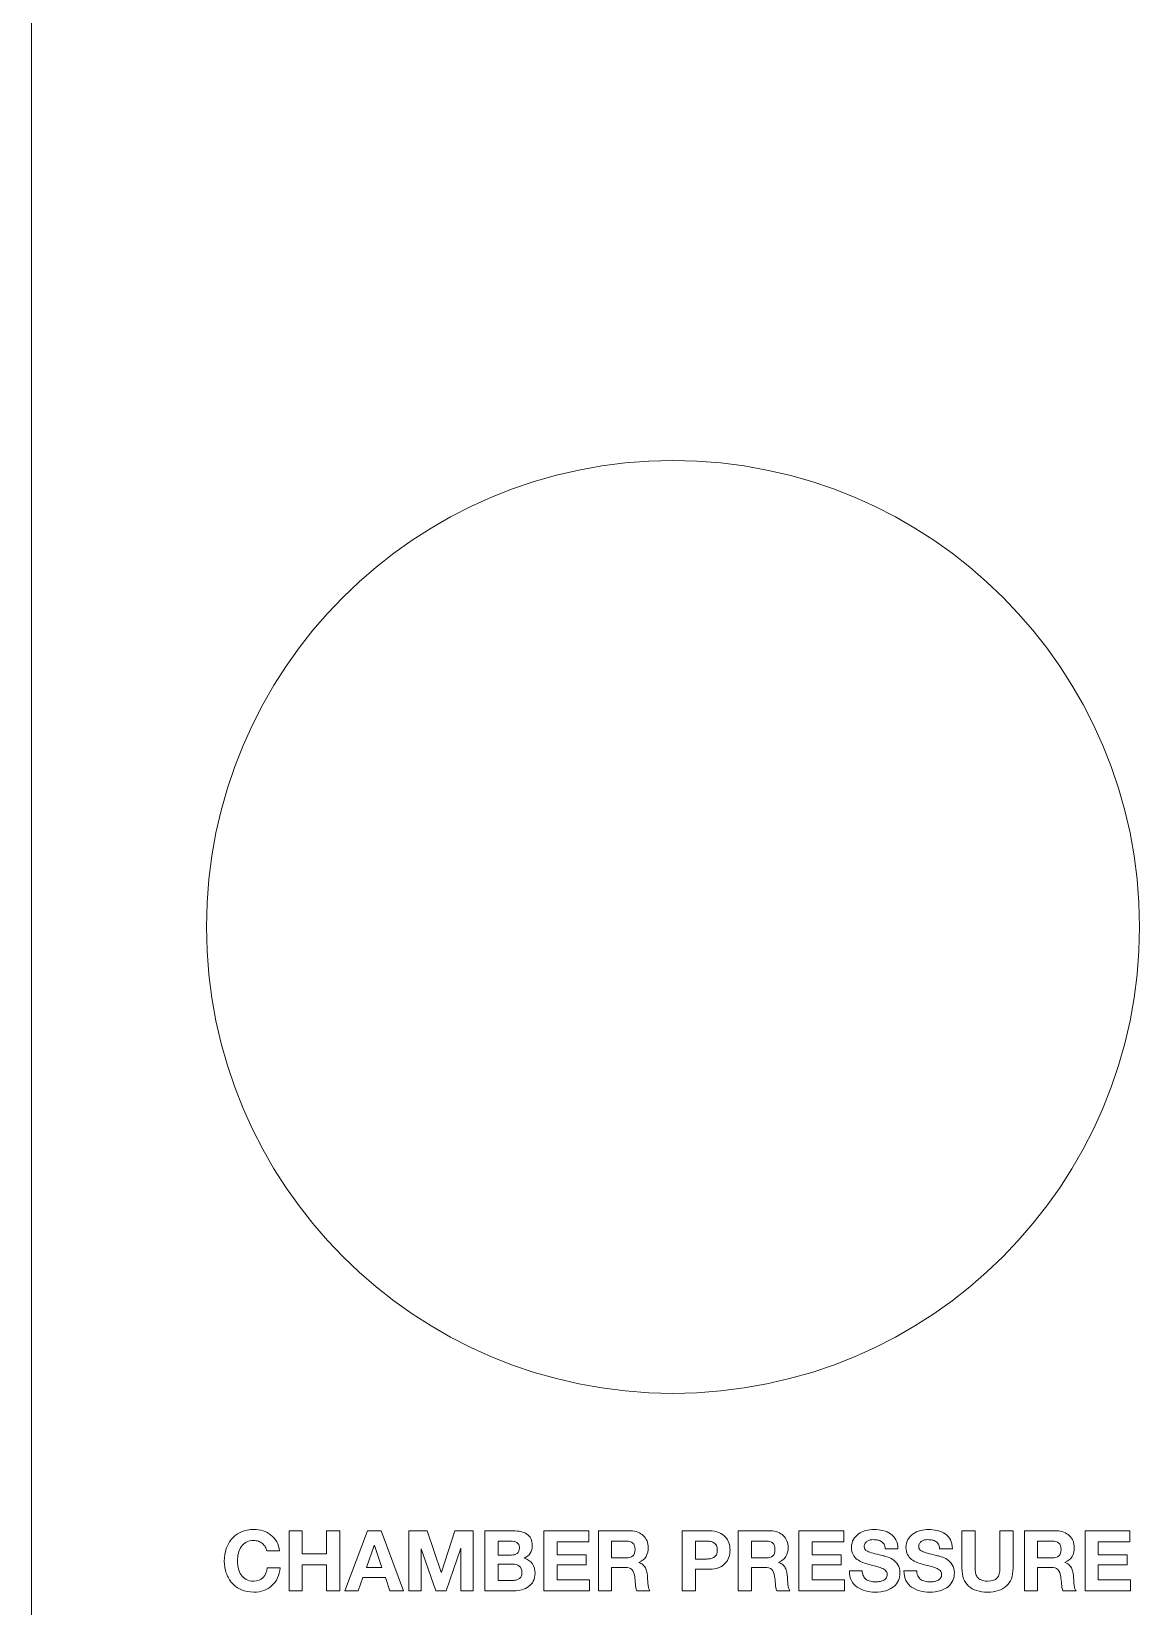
# Model space of a CAD drawing. Header units: millimetres. Extents: x -96603 to 124772, y -7961 to 34801.
# Drawn here: x 7438.4 to 7533.4, y 5052.2 to 5187.2 of the extents above; entities that cross this region are included whole.
import ezdxf

# ---------------------------------------------------------------- set-up
doc = ezdxf.new("R2010")
doc.units = ezdxf.units.MM
doc.layers.get('0').update_dxf_attribs({"lineweight": 15})

msp = doc.modelspace()

# ---------------------------------------------------------------- linework, layer by layer
for p, q in [((7438.421, 4672.447), (7438.421, 5422.447)), ((7460.504, 5053.515), (7460.504, 5058.653)), ((7460.504, 5058.653), (7461.634, 5058.653)), ((7461.634, 5058.653), (7461.634, 5056.682)), ((7463.714, 5056.682), (7463.714, 5058.653)), ((7463.714, 5058.653), (7464.844, 5058.653)), ((7464.844, 5058.653), (7464.844, 5053.515)), ((7465.297, 5053.515), (7467.24, 5058.653)), ((7467.801, 5057.387), (7467.132, 5055.501)), ((7467.24, 5058.653), (7468.399, 5058.653)), ((7467.816, 5057.387), (7467.801, 5057.387)), ((7468.464, 5055.501), (7467.816, 5057.387)), ((7468.399, 5058.653), (7470.32, 5053.515)), ((7470.767, 5053.515), (7470.767, 5058.653)), ((7470.767, 5058.653), (7472.357, 5058.653)), ((7472.357, 5058.653), (7473.559, 5055.12)), ((7473.573, 5055.12), (7474.71, 5058.653)), ((7474.71, 5058.653), (7476.301, 5058.653)), ((7476.301, 5058.653), (7476.301, 5053.515)), ((7482.36, 5058.653), (7486.203, 5058.653)), ((7482.36, 5053.515), (7482.36, 5058.653)), ((7486.203, 5057.703), (7483.49, 5057.703)), ((7483.49, 5057.703), (7483.49, 5056.602)), ((7486.203, 5058.653), (7486.203, 5057.703)), ((7504.216, 5053.515), (7504.216, 5058.653)), ((7504.216, 5058.653), (7508.059, 5058.653)), ((7508.059, 5057.703), (7505.346, 5057.703)), ((7505.346, 5057.703), (7505.346, 5056.602)), ((7508.059, 5058.653), (7508.059, 5057.703)), ((7528.749, 5053.515), (7528.749, 5058.653)), ((7528.749, 5058.653), (7532.592, 5058.653)), ((7532.592, 5057.703), (7529.879, 5057.703)), ((7529.879, 5057.703), (7529.879, 5056.602)), ((7532.592, 5058.653), (7532.592, 5057.703)), ((7461.634, 5056.682), (7463.714, 5056.682)), ((7471.839, 5057.12), (7471.825, 5057.12)), ((7471.825, 5057.12), (7471.825, 5053.515)), ((7473.098, 5053.515), (7471.839, 5057.12)), ((7475.228, 5057.157), (7473.969, 5053.515)), ((7475.243, 5057.157), (7475.228, 5057.157)), ((7475.243, 5053.515), (7475.243, 5057.157)), ((7483.49, 5056.602), (7485.98, 5056.602)), ((7485.98, 5056.602), (7485.98, 5055.725)), ((7505.346, 5056.602), (7507.836, 5056.602)), ((7507.836, 5056.602), (7507.836, 5055.725)), ((7529.879, 5056.602), (7532.369, 5056.602)), ((7532.369, 5056.602), (7532.369, 5055.725)), ((7461.634, 5055.732), (7461.634, 5053.515)), ((7463.714, 5055.732), (7461.634, 5055.732)), ((7463.714, 5053.515), (7463.714, 5055.732)), ((7466.837, 5054.659), (7466.434, 5053.515)), ((7468.759, 5054.659), (7466.837, 5054.659)), ((7467.132, 5055.501), (7468.464, 5055.501)), ((7469.147, 5053.515), (7468.759, 5054.659)), ((7473.559, 5055.12), (7473.573, 5055.12)), ((7485.98, 5055.725), (7483.49, 5055.725)), ((7483.49, 5055.725), (7483.49, 5054.465)), ((7507.836, 5055.725), (7505.346, 5055.725)), ((7505.346, 5055.725), (7505.346, 5054.465)), ((7532.369, 5055.725), (7529.879, 5055.725)), ((7529.879, 5055.725), (7529.879, 5054.465)), ((7461.634, 5053.515), (7460.504, 5053.515)), ((7464.844, 5053.515), (7463.714, 5053.515)), ((7466.434, 5053.515), (7465.297, 5053.515)), ((7470.32, 5053.515), (7469.147, 5053.515)), ((7471.825, 5053.515), (7470.767, 5053.515)), ((7473.969, 5053.515), (7473.098, 5053.515)), ((7476.301, 5053.515), (7475.243, 5053.515)), ((7486.261, 5053.515), (7482.36, 5053.515)), ((7483.49, 5054.465), (7486.261, 5054.465)), ((7486.261, 5054.465), (7486.261, 5053.515)), ((7508.117, 5053.515), (7504.216, 5053.515)), ((7505.346, 5054.465), (7508.117, 5054.465)), ((7508.117, 5054.465), (7508.117, 5053.515)), ((7532.65, 5053.515), (7528.749, 5053.515)), ((7529.879, 5054.465), (7532.65, 5054.465)), ((7532.65, 5054.465), (7532.65, 5053.515))]:
    msp.add_line(p, q)
msp.add_circle((7493.421, 5110.447), 40)
for points, knots in [([(7456.413, 5058.567), (7456.727, 5058.706), (7457.081, 5058.776), (7457.474, 5058.776), (7457.757, 5058.776), (7458.025, 5058.735), (7458.277, 5058.653)], [25, 25, 25, 25, 26, 26, 26, 27, 27, 27, 27]), ([(7509.959, 5058.682), (7510.19, 5058.745), (7510.42, 5058.776), (7510.65, 5058.776), (7510.919, 5058.776), (7511.177, 5058.746), (7511.424, 5058.686)], [18, 18, 18, 18, 19, 19, 19, 20, 20, 20, 20]), ([(7514.63, 5058.682), (7514.86, 5058.745), (7515.09, 5058.776), (7515.321, 5058.776), (7515.589, 5058.776), (7515.847, 5058.746), (7516.094, 5058.686)], [18, 18, 18, 18, 19, 19, 19, 20, 20, 20, 20]), ([(7457.874, 5057.758), (7457.747, 5057.803), (7457.614, 5057.826), (7457.474, 5057.826), (7457.22, 5057.826), (7457.004, 5057.777), (7456.827, 5057.678), (7456.649, 5057.58), (7456.505, 5057.448), (7456.395, 5057.282)], [2, 2, 2, 2, 3, 3, 3, 4, 4, 4, 5, 5, 5, 5]), ([(7458.467, 5057.282), (7458.4, 5057.391), (7458.316, 5057.485), (7458.216, 5057.567), (7458.115, 5057.648), (7458.001, 5057.712), (7457.874, 5057.758)], [0, 0, 0, 0, 1, 1, 1, 2, 2, 2, 2]), ([(7480.021, 5057.66), (7479.949, 5057.703), (7479.867, 5057.733), (7479.773, 5057.75), (7479.68, 5057.767), (7479.582, 5057.776), (7479.482, 5057.776)], [4, 4, 4, 4, 5, 5, 5, 6, 6, 6, 6]), ([(7480.065, 5056.717), (7480.194, 5056.814), (7480.259, 5056.969), (7480.259, 5057.185), (7480.259, 5057.305), (7480.237, 5057.404), (7480.194, 5057.48)], [1, 1, 1, 1, 2, 2, 2, 3, 3, 3, 3]), ([(7481.234, 5057.984), (7481.313, 5057.821), (7481.353, 5057.619), (7481.353, 5057.38), (7481.353, 5057.12), (7481.294, 5056.905), (7481.177, 5056.732)], [3, 3, 3, 3, 4, 4, 4, 5, 5, 5, 5]), ([(7489.974, 5056.502), (7490.104, 5056.617), (7490.169, 5056.804), (7490.169, 5057.063), (7490.169, 5057.313), (7490.104, 5057.494), (7489.974, 5057.607)], [1, 1, 1, 1, 2, 2, 2, 3, 3, 3, 3]), ([(7490.892, 5058.236), (7491.024, 5058.107), (7491.125, 5057.956), (7491.194, 5057.786), (7491.264, 5057.616), (7491.299, 5057.432), (7491.299, 5057.236), (7491.299, 5056.933), (7491.235, 5056.672), (7491.108, 5056.451)], [2, 2, 2, 2, 3, 3, 3, 4, 4, 4, 5, 5, 5, 5]), ([(7496.538, 5058.653), (7496.859, 5058.653), (7497.133, 5058.607), (7497.358, 5058.513), (7497.583, 5058.419), (7497.767, 5058.296), (7497.909, 5058.143)], [0, 0, 0, 0, 1, 1, 1, 2, 2, 2, 2]), ([(7497.139, 5056.61), (7497.194, 5056.71), (7497.221, 5056.842), (7497.221, 5057.006), (7497.221, 5057.168), (7497.194, 5057.3), (7497.139, 5057.401)], [3, 3, 3, 3, 4, 4, 4, 5, 5, 5, 5]), ([(7498.218, 5057.617), (7498.283, 5057.42), (7498.315, 5057.216), (7498.315, 5057.006), (7498.315, 5056.799), (7498.283, 5056.596), (7498.218, 5056.397)], [3, 3, 3, 3, 4, 4, 4, 5, 5, 5, 5]), ([(7501.971, 5056.502), (7502.101, 5056.617), (7502.165, 5056.804), (7502.165, 5057.063), (7502.165, 5057.313), (7502.101, 5057.494), (7501.971, 5057.607)], [1, 1, 1, 1, 2, 2, 2, 3, 3, 3, 3]), ([(7502.889, 5058.236), (7503.021, 5058.107), (7503.121, 5057.956), (7503.191, 5057.786), (7503.26, 5057.616), (7503.295, 5057.432), (7503.295, 5057.236), (7503.295, 5056.933), (7503.232, 5056.672), (7503.105, 5056.451)], [2, 2, 2, 2, 3, 3, 3, 4, 4, 4, 5, 5, 5, 5]), ([(7509.211, 5056.207), (7509.067, 5056.317), (7508.95, 5056.455), (7508.862, 5056.62), (7508.773, 5056.786), (7508.729, 5056.986), (7508.729, 5057.221), (7508.729, 5057.485), (7508.785, 5057.714), (7508.898, 5057.909)], [13, 13, 13, 13, 14, 14, 14, 15, 15, 15, 16, 16, 16, 16]), ([(7508.898, 5057.909), (7509.01, 5058.103), (7509.158, 5058.265), (7509.34, 5058.394), (7509.523, 5058.524), (7509.729, 5058.62), (7509.959, 5058.682)], [16, 16, 16, 16, 17, 17, 17, 18, 18, 18, 18]), ([(7509.894, 5057.589), (7509.846, 5057.516), (7509.823, 5057.425), (7509.823, 5057.315), (7509.823, 5057.214), (7509.842, 5057.133), (7509.88, 5057.07)], [31, 31, 31, 31, 32, 32, 32, 33, 33, 33, 33]), ([(7510.985, 5057.862), (7510.867, 5057.886), (7510.739, 5057.898), (7510.6, 5057.898), (7510.509, 5057.898), (7510.417, 5057.888), (7510.326, 5057.869), (7510.235, 5057.85), (7510.152, 5057.816), (7510.078, 5057.768), (7510.003, 5057.72), (7509.942, 5057.66), (7509.894, 5057.589)], [27, 27, 27, 27, 28, 28, 28, 29, 29, 29, 30, 30, 30, 31, 31, 31, 31]), ([(7511.614, 5057.12), (7511.605, 5057.274), (7511.572, 5057.401), (7511.517, 5057.502), (7511.462, 5057.603), (7511.389, 5057.682), (7511.298, 5057.74)], [24, 24, 24, 24, 25, 25, 25, 26, 26, 26, 26]), ([(7511.424, 5058.686), (7511.671, 5058.626), (7511.89, 5058.529), (7512.082, 5058.394), (7512.274, 5058.26), (7512.426, 5058.089), (7512.539, 5057.88)], [20, 20, 20, 20, 21, 21, 21, 22, 22, 22, 22]), ([(7513.881, 5056.207), (7513.737, 5056.317), (7513.621, 5056.455), (7513.532, 5056.62), (7513.443, 5056.786), (7513.399, 5056.986), (7513.399, 5057.221), (7513.399, 5057.485), (7513.455, 5057.714), (7513.568, 5057.909)], [13, 13, 13, 13, 14, 14, 14, 15, 15, 15, 16, 16, 16, 16]), ([(7513.568, 5057.909), (7513.681, 5058.103), (7513.828, 5058.265), (7514.011, 5058.394), (7514.193, 5058.524), (7514.4, 5058.62), (7514.63, 5058.682)], [16, 16, 16, 16, 17, 17, 17, 18, 18, 18, 18]), ([(7514.565, 5057.589), (7514.517, 5057.516), (7514.493, 5057.425), (7514.493, 5057.315), (7514.493, 5057.214), (7514.512, 5057.133), (7514.551, 5057.07)], [31, 31, 31, 31, 32, 32, 32, 33, 33, 33, 33]), ([(7515.655, 5057.862), (7515.538, 5057.886), (7515.409, 5057.898), (7515.27, 5057.898), (7515.179, 5057.898), (7515.088, 5057.888), (7514.997, 5057.869), (7514.906, 5057.85), (7514.823, 5057.816), (7514.748, 5057.768), (7514.674, 5057.72), (7514.613, 5057.66), (7514.565, 5057.589)], [27, 27, 27, 27, 28, 28, 28, 29, 29, 29, 30, 30, 30, 31, 31, 31, 31]), ([(7516.285, 5057.12), (7516.275, 5057.274), (7516.243, 5057.401), (7516.188, 5057.502), (7516.132, 5057.603), (7516.059, 5057.682), (7515.968, 5057.74)], [24, 24, 24, 24, 25, 25, 25, 26, 26, 26, 26]), ([(7516.094, 5058.686), (7516.341, 5058.626), (7516.561, 5058.529), (7516.753, 5058.394), (7516.945, 5058.26), (7517.097, 5058.089), (7517.21, 5057.88)], [20, 20, 20, 20, 21, 21, 21, 22, 22, 22, 22]), ([(7526.504, 5056.502), (7526.633, 5056.617), (7526.698, 5056.804), (7526.698, 5057.063), (7526.698, 5057.313), (7526.633, 5057.494), (7526.504, 5057.607)], [1, 1, 1, 1, 2, 2, 2, 3, 3, 3, 3]), ([(7527.422, 5058.236), (7527.554, 5058.107), (7527.654, 5057.956), (7527.724, 5057.786), (7527.793, 5057.616), (7527.828, 5057.432), (7527.828, 5057.236), (7527.828, 5056.933), (7527.765, 5056.672), (7527.638, 5056.451)], [2, 2, 2, 2, 3, 3, 3, 4, 4, 4, 5, 5, 5, 5]), ([(7455.121, 5055.016), (7455.006, 5055.34), (7454.948, 5055.688), (7454.948, 5056.063), (7454.948, 5056.447), (7455.006, 5056.803), (7455.121, 5057.131)], [21, 21, 21, 21, 22, 22, 22, 23, 23, 23, 23]), ([(7456.395, 5057.282), (7456.284, 5057.117), (7456.204, 5056.929), (7456.154, 5056.717), (7456.103, 5056.506), (7456.078, 5056.288), (7456.078, 5056.063), (7456.078, 5055.847), (7456.103, 5055.637), (7456.154, 5055.433), (7456.204, 5055.229), (7456.284, 5055.046), (7456.395, 5054.882)], [5, 5, 5, 5, 6, 6, 6, 7, 7, 7, 8, 8, 8, 9, 9, 9, 9]), ([(7498.218, 5056.397), (7498.153, 5056.198), (7498.05, 5056.022), (7497.909, 5055.868), (7497.767, 5055.715), (7497.583, 5055.591), (7497.358, 5055.498), (7497.133, 5055.404), (7496.859, 5055.358), (7496.538, 5055.358)], [5, 5, 5, 5, 6, 6, 6, 7, 7, 7, 8, 8, 8, 8]), ([(7510.262, 5055.761), (7510.069, 5055.808), (7509.882, 5055.867), (7509.7, 5055.937), (7509.518, 5056.006), (7509.355, 5056.096), (7509.211, 5056.207)], [11, 11, 11, 11, 12, 12, 12, 13, 13, 13, 13]), ([(7512.262, 5056.192), (7512.43, 5056.082), (7512.575, 5055.934), (7512.698, 5055.75), (7512.82, 5055.565), (7512.881, 5055.329), (7512.881, 5055.041), (7512.881, 5054.805), (7512.835, 5054.587), (7512.744, 5054.386)], [38, 38, 38, 38, 39, 39, 39, 40, 40, 40, 41, 41, 41, 41]), ([(7514.932, 5055.761), (7514.74, 5055.808), (7514.553, 5055.867), (7514.371, 5055.937), (7514.188, 5056.006), (7514.025, 5056.096), (7513.881, 5056.207)], [11, 11, 11, 11, 12, 12, 12, 13, 13, 13, 13]), ([(7516.933, 5056.192), (7517.101, 5056.082), (7517.246, 5055.934), (7517.368, 5055.75), (7517.49, 5055.565), (7517.552, 5055.329), (7517.552, 5055.041), (7517.552, 5054.805), (7517.506, 5054.587), (7517.415, 5054.386)], [38, 38, 38, 38, 39, 39, 39, 40, 40, 40, 41, 41, 41, 41]), ([(7456.827, 5054.49), (7457.004, 5054.392), (7457.22, 5054.343), (7457.474, 5054.343), (7457.82, 5054.343), (7458.09, 5054.448), (7458.284, 5054.659)], [10, 10, 10, 10, 11, 11, 11, 12, 12, 12, 12]), ([(7479.949, 5054.426), (7480.05, 5054.447), (7480.139, 5054.483), (7480.216, 5054.533), (7480.292, 5054.584), (7480.354, 5054.652), (7480.399, 5054.738)], [1, 1, 1, 1, 2, 2, 2, 3, 3, 3, 3]), ([(7480.399, 5054.738), (7480.445, 5054.825), (7480.468, 5054.935), (7480.468, 5055.069), (7480.468, 5055.333), (7480.393, 5055.522), (7480.245, 5055.634)], [3, 3, 3, 3, 4, 4, 4, 5, 5, 5, 5]), ([(7481.364, 5055.829), (7481.52, 5055.601), (7481.598, 5055.326), (7481.598, 5055.005), (7481.598, 5054.746), (7481.547, 5054.521), (7481.446, 5054.332)], [7, 7, 7, 7, 8, 8, 8, 9, 9, 9, 9]), ([(7509.214, 5053.832), (7509.01, 5053.98), (7508.848, 5054.17), (7508.729, 5054.4), (7508.609, 5054.631), (7508.551, 5054.904), (7508.556, 5055.221)], [46, 46, 46, 46, 47, 47, 47, 48, 48, 48, 48]), ([(7511.687, 5054.591), (7511.753, 5054.675), (7511.787, 5054.782), (7511.787, 5054.911), (7511.787, 5055.05), (7511.743, 5055.163), (7511.654, 5055.249)], [6, 6, 6, 6, 7, 7, 7, 8, 8, 8, 8]), ([(7513.885, 5053.832), (7513.681, 5053.98), (7513.519, 5054.17), (7513.399, 5054.4), (7513.279, 5054.631), (7513.222, 5054.904), (7513.226, 5055.221)], [46, 46, 46, 46, 47, 47, 47, 48, 48, 48, 48]), ([(7516.357, 5054.591), (7516.424, 5054.675), (7516.458, 5054.782), (7516.458, 5054.911), (7516.458, 5055.05), (7516.413, 5055.163), (7516.325, 5055.249)], [6, 6, 6, 6, 7, 7, 7, 8, 8, 8, 8]), ([(7521.999, 5053.907), (7521.61, 5053.569), (7521.073, 5053.4), (7520.387, 5053.4), (7519.691, 5053.4), (7519.153, 5053.568), (7518.771, 5053.904), (7518.39, 5054.239), (7518.199, 5054.757), (7518.199, 5055.458)], [0, 0, 0, 0, 1, 1, 1, 2, 2, 2, 3, 3, 3, 3]), ([(7519.329, 5055.458), (7519.329, 5055.319), (7519.341, 5055.182), (7519.365, 5055.048), (7519.389, 5054.914), (7519.439, 5054.795), (7519.516, 5054.692)], [6, 6, 6, 6, 7, 7, 7, 8, 8, 8, 8]), ([(7458.345, 5053.544), (7458.081, 5053.448), (7457.791, 5053.4), (7457.474, 5053.4), (7457.081, 5053.4), (7456.727, 5053.468), (7456.413, 5053.605)], [17, 17, 17, 17, 18, 18, 18, 19, 19, 19, 19]), ([(7481.446, 5054.332), (7481.346, 5054.142), (7481.21, 5053.988), (7481.04, 5053.868), (7480.87, 5053.748), (7480.675, 5053.659), (7480.457, 5053.601)], [9, 9, 9, 9, 10, 10, 10, 11, 11, 11, 11]), ([(7511.668, 5053.522), (7511.402, 5053.441), (7511.094, 5053.4), (7510.744, 5053.4), (7510.461, 5053.4), (7510.186, 5053.435), (7509.92, 5053.504), (7509.653, 5053.574), (7509.418, 5053.683), (7509.214, 5053.832)], [43, 43, 43, 43, 44, 44, 44, 45, 45, 45, 46, 46, 46, 46]), ([(7510.355, 5054.325), (7510.494, 5054.289), (7510.638, 5054.271), (7510.787, 5054.271), (7510.888, 5054.271), (7510.996, 5054.279), (7511.111, 5054.296)], [2, 2, 2, 2, 3, 3, 3, 4, 4, 4, 4]), ([(7516.339, 5053.522), (7516.073, 5053.441), (7515.764, 5053.4), (7515.414, 5053.4), (7515.131, 5053.4), (7514.856, 5053.435), (7514.59, 5053.504), (7514.324, 5053.574), (7514.089, 5053.683), (7513.885, 5053.832)], [43, 43, 43, 43, 44, 44, 44, 45, 45, 45, 46, 46, 46, 46]), ([(7515.026, 5054.325), (7515.165, 5054.289), (7515.309, 5054.271), (7515.457, 5054.271), (7515.558, 5054.271), (7515.666, 5054.279), (7515.781, 5054.296)], [2, 2, 2, 2, 3, 3, 3, 4, 4, 4, 4]), ([(7519.836, 5054.44), (7519.973, 5054.375), (7520.157, 5054.343), (7520.387, 5054.343), (7520.79, 5054.343), (7521.068, 5054.433), (7521.222, 5054.613)], [9, 9, 9, 9, 10, 10, 10, 11, 11, 11, 11])]:
    msp.add_open_spline(points, degree=3, knots=knots)
for points in [[(7455.121, 5057.131), (7455.236, 5057.46), (7455.402, 5057.747), (7455.618, 5057.992)], [(7455.618, 5057.992), (7455.833, 5058.236), (7456.099, 5058.428), (7456.413, 5058.567)], [(7458.277, 5058.653), (7458.529, 5058.572), (7458.754, 5058.453), (7458.953, 5058.297)], [(7458.953, 5058.297), (7459.152, 5058.141), (7459.317, 5057.948), (7459.446, 5057.718)], [(7459.446, 5057.718), (7459.576, 5057.487), (7459.657, 5057.224), (7459.691, 5056.926)], [(7477.294, 5053.515), (7477.294, 5053.515), (7477.294, 5058.653), (7477.294, 5058.653)], [(7477.294, 5058.653), (7477.294, 5058.653), (7479.712, 5058.653), (7479.712, 5058.653)], [(7479.482, 5057.776), (7479.482, 5057.776), (7478.424, 5057.776), (7478.424, 5057.776)], [(7478.424, 5057.776), (7478.424, 5057.776), (7478.424, 5056.574), (7478.424, 5056.574)], [(7479.712, 5058.653), (7479.957, 5058.653), (7480.18, 5058.632), (7480.381, 5058.589)], [(7480.194, 5057.48), (7480.151, 5057.557), (7480.094, 5057.617), (7480.021, 5057.66)], [(7480.381, 5058.589), (7480.583, 5058.546), (7480.756, 5058.475), (7480.899, 5058.376)], [(7480.899, 5058.376), (7481.043, 5058.278), (7481.155, 5058.147), (7481.234, 5057.984)], [(7487.024, 5053.515), (7487.024, 5053.515), (7487.024, 5058.653), (7487.024, 5058.653)], [(7487.024, 5058.653), (7487.024, 5058.653), (7489.794, 5058.653), (7489.794, 5058.653)], [(7489.392, 5057.776), (7489.392, 5057.776), (7488.154, 5057.776), (7488.154, 5057.776)], [(7488.154, 5057.776), (7488.154, 5057.776), (7488.154, 5056.329), (7488.154, 5056.329)], [(7489.974, 5057.607), (7489.845, 5057.719), (7489.651, 5057.776), (7489.392, 5057.776)], [(7489.794, 5058.653), (7490.025, 5058.653), (7490.232, 5058.616), (7490.417, 5058.542)], [(7490.417, 5058.542), (7490.602, 5058.467), (7490.76, 5058.366), (7490.892, 5058.236)], [(7494.22, 5053.515), (7494.22, 5053.515), (7494.22, 5058.653), (7494.22, 5058.653)], [(7494.22, 5058.653), (7494.22, 5058.653), (7496.538, 5058.653), (7496.538, 5058.653)], [(7495.35, 5057.776), (7495.35, 5057.776), (7495.35, 5056.235), (7495.35, 5056.235)], [(7496.228, 5057.776), (7496.228, 5057.776), (7495.35, 5057.776), (7495.35, 5057.776)], [(7496.602, 5057.747), (7496.482, 5057.766), (7496.358, 5057.776), (7496.228, 5057.776)], [(7496.919, 5057.635), (7496.828, 5057.69), (7496.722, 5057.728), (7496.602, 5057.747)], [(7497.139, 5057.401), (7497.083, 5057.502), (7497.01, 5057.58), (7496.919, 5057.635)], [(7497.909, 5058.143), (7498.05, 5057.989), (7498.153, 5057.814), (7498.218, 5057.617)], [(7499.02, 5053.515), (7499.02, 5053.515), (7499.02, 5058.653), (7499.02, 5058.653)], [(7499.02, 5058.653), (7499.02, 5058.653), (7501.791, 5058.653), (7501.791, 5058.653)], [(7501.388, 5057.776), (7501.388, 5057.776), (7500.15, 5057.776), (7500.15, 5057.776)], [(7500.15, 5057.776), (7500.15, 5057.776), (7500.15, 5056.329), (7500.15, 5056.329)], [(7501.971, 5057.607), (7501.841, 5057.719), (7501.647, 5057.776), (7501.388, 5057.776)], [(7501.791, 5058.653), (7502.021, 5058.653), (7502.229, 5058.616), (7502.414, 5058.542)], [(7502.414, 5058.542), (7502.598, 5058.467), (7502.757, 5058.366), (7502.889, 5058.236)], [(7511.298, 5057.74), (7511.207, 5057.797), (7511.102, 5057.838), (7510.985, 5057.862)], [(7512.539, 5057.88), (7512.652, 5057.671), (7512.708, 5057.418), (7512.708, 5057.12)], [(7515.968, 5057.74), (7515.877, 5057.797), (7515.773, 5057.838), (7515.655, 5057.862)], [(7517.21, 5057.88), (7517.322, 5057.671), (7517.379, 5057.418), (7517.379, 5057.12)], [(7518.199, 5055.458), (7518.199, 5055.458), (7518.199, 5058.653), (7518.199, 5058.653)], [(7518.199, 5058.653), (7518.199, 5058.653), (7519.329, 5058.653), (7519.329, 5058.653)], [(7519.329, 5058.653), (7519.329, 5058.653), (7519.329, 5055.458), (7519.329, 5055.458)], [(7521.452, 5055.458), (7521.452, 5055.458), (7521.452, 5058.653), (7521.452, 5058.653)], [(7521.452, 5058.653), (7521.452, 5058.653), (7522.582, 5058.653), (7522.582, 5058.653)], [(7522.582, 5058.653), (7522.582, 5058.653), (7522.582, 5055.458), (7522.582, 5055.458)], [(7523.553, 5053.515), (7523.553, 5053.515), (7523.553, 5058.653), (7523.553, 5058.653)], [(7523.553, 5058.653), (7523.553, 5058.653), (7526.324, 5058.653), (7526.324, 5058.653)], [(7525.921, 5057.776), (7525.921, 5057.776), (7524.683, 5057.776), (7524.683, 5057.776)], [(7524.683, 5057.776), (7524.683, 5057.776), (7524.683, 5056.329), (7524.683, 5056.329)], [(7526.504, 5057.607), (7526.374, 5057.719), (7526.18, 5057.776), (7525.921, 5057.776)], [(7526.324, 5058.653), (7526.554, 5058.653), (7526.762, 5058.616), (7526.947, 5058.542)], [(7526.947, 5058.542), (7527.131, 5058.467), (7527.29, 5058.366), (7527.422, 5058.236)], [(7458.597, 5056.926), (7458.578, 5057.056), (7458.535, 5057.175), (7458.467, 5057.282)], [(7459.691, 5056.926), (7459.691, 5056.926), (7458.597, 5056.926), (7458.597, 5056.926)], [(7478.424, 5056.574), (7478.424, 5056.574), (7479.568, 5056.574), (7479.568, 5056.574)], [(7479.568, 5056.574), (7479.77, 5056.574), (7479.935, 5056.621), (7480.065, 5056.717)], [(7481.177, 5056.732), (7481.059, 5056.559), (7480.885, 5056.418), (7480.655, 5056.308)], [(7480.655, 5056.308), (7480.971, 5056.216), (7481.208, 5056.056), (7481.364, 5055.829)], [(7488.154, 5056.329), (7488.154, 5056.329), (7489.392, 5056.329), (7489.392, 5056.329)], [(7489.392, 5056.329), (7489.651, 5056.329), (7489.845, 5056.386), (7489.974, 5056.502)], [(7491.108, 5056.451), (7490.981, 5056.231), (7490.773, 5056.063), (7490.485, 5055.948)], [(7495.35, 5056.235), (7495.35, 5056.235), (7496.228, 5056.235), (7496.228, 5056.235)], [(7496.228, 5056.235), (7496.358, 5056.235), (7496.482, 5056.245), (7496.602, 5056.264)], [(7496.602, 5056.264), (7496.722, 5056.283), (7496.828, 5056.32), (7496.919, 5056.376)], [(7496.919, 5056.376), (7497.01, 5056.431), (7497.083, 5056.509), (7497.139, 5056.61)], [(7500.15, 5056.329), (7500.15, 5056.329), (7501.388, 5056.329), (7501.388, 5056.329)], [(7501.388, 5056.329), (7501.647, 5056.329), (7501.841, 5056.386), (7501.971, 5056.502)], [(7503.105, 5056.451), (7502.977, 5056.231), (7502.77, 5056.063), (7502.482, 5055.948)], [(7509.88, 5057.07), (7509.918, 5057.008), (7509.994, 5056.95), (7510.107, 5056.897)], [(7510.107, 5056.897), (7510.219, 5056.845), (7510.375, 5056.792), (7510.575, 5056.739)], [(7510.575, 5056.739), (7510.774, 5056.686), (7511.034, 5056.619), (7511.355, 5056.538)], [(7511.355, 5056.538), (7511.451, 5056.518), (7511.584, 5056.484), (7511.755, 5056.433)], [(7512.708, 5057.12), (7512.708, 5057.12), (7511.614, 5057.12), (7511.614, 5057.12)], [(7511.755, 5056.433), (7511.925, 5056.383), (7512.094, 5056.302), (7512.262, 5056.192)], [(7514.551, 5057.07), (7514.589, 5057.008), (7514.664, 5056.95), (7514.777, 5056.897)], [(7514.777, 5056.897), (7514.89, 5056.845), (7515.046, 5056.792), (7515.245, 5056.739)], [(7515.245, 5056.739), (7515.444, 5056.686), (7515.704, 5056.619), (7516.026, 5056.538)], [(7516.026, 5056.538), (7516.122, 5056.518), (7516.255, 5056.484), (7516.425, 5056.433)], [(7517.379, 5057.12), (7517.379, 5057.12), (7516.285, 5057.12), (7516.285, 5057.12)], [(7516.425, 5056.433), (7516.596, 5056.383), (7516.765, 5056.302), (7516.933, 5056.192)], [(7524.683, 5056.329), (7524.683, 5056.329), (7525.921, 5056.329), (7525.921, 5056.329)], [(7525.921, 5056.329), (7526.18, 5056.329), (7526.374, 5056.386), (7526.504, 5056.502)], [(7527.638, 5056.451), (7527.51, 5056.231), (7527.303, 5056.063), (7527.015, 5055.948)], [(7455.618, 5054.17), (7455.402, 5054.41), (7455.236, 5054.692), (7455.121, 5055.016)], [(7456.395, 5054.882), (7456.505, 5054.719), (7456.649, 5054.588), (7456.827, 5054.49)], [(7458.284, 5054.659), (7458.478, 5054.87), (7458.597, 5055.149), (7458.64, 5055.494)], [(7458.64, 5055.494), (7458.64, 5055.494), (7459.734, 5055.494), (7459.734, 5055.494)], [(7459.734, 5055.494), (7459.705, 5055.173), (7459.631, 5054.882), (7459.511, 5054.624)], [(7479.654, 5055.803), (7479.654, 5055.803), (7478.424, 5055.803), (7478.424, 5055.803)], [(7478.424, 5055.803), (7478.424, 5055.803), (7478.424, 5054.393), (7478.424, 5054.393)], [(7480.245, 5055.634), (7480.096, 5055.747), (7479.899, 5055.803), (7479.654, 5055.803)], [(7489.284, 5055.523), (7489.284, 5055.523), (7488.154, 5055.523), (7488.154, 5055.523)], [(7488.154, 5055.523), (7488.154, 5055.523), (7488.154, 5053.515), (7488.154, 5053.515)], [(7489.895, 5055.336), (7489.77, 5055.461), (7489.567, 5055.523), (7489.284, 5055.523)], [(7490.14, 5054.746), (7490.102, 5055.014), (7490.02, 5055.211), (7489.895, 5055.336)], [(7490.205, 5054.098), (7490.19, 5054.323), (7490.169, 5054.539), (7490.14, 5054.746)], [(7490.485, 5055.948), (7490.485, 5055.948), (7490.485, 5055.933), (7490.485, 5055.933)], [(7490.485, 5055.933), (7490.625, 5055.895), (7490.74, 5055.836), (7490.831, 5055.757)], [(7490.831, 5055.757), (7490.922, 5055.678), (7490.996, 5055.584), (7491.054, 5055.476)], [(7491.054, 5055.476), (7491.111, 5055.368), (7491.153, 5055.249), (7491.18, 5055.12)], [(7491.18, 5055.12), (7491.206, 5054.991), (7491.224, 5054.861), (7491.234, 5054.731)], [(7491.234, 5054.731), (7491.239, 5054.65), (7491.243, 5054.554), (7491.248, 5054.444)], [(7495.35, 5055.358), (7495.35, 5055.358), (7495.35, 5053.515), (7495.35, 5053.515)], [(7496.538, 5055.358), (7496.538, 5055.358), (7495.35, 5055.358), (7495.35, 5055.358)], [(7501.28, 5055.523), (7501.28, 5055.523), (7500.15, 5055.523), (7500.15, 5055.523)], [(7500.15, 5055.523), (7500.15, 5055.523), (7500.15, 5053.515), (7500.15, 5053.515)], [(7501.892, 5055.336), (7501.767, 5055.461), (7501.563, 5055.523), (7501.28, 5055.523)], [(7502.137, 5054.746), (7502.098, 5055.014), (7502.017, 5055.211), (7501.892, 5055.336)], [(7502.201, 5054.098), (7502.187, 5054.323), (7502.165, 5054.539), (7502.137, 5054.746)], [(7502.482, 5055.948), (7502.482, 5055.948), (7502.482, 5055.933), (7502.482, 5055.933)], [(7502.482, 5055.933), (7502.621, 5055.895), (7502.736, 5055.836), (7502.828, 5055.757)], [(7502.828, 5055.757), (7502.918, 5055.678), (7502.993, 5055.584), (7503.05, 5055.476)], [(7503.05, 5055.476), (7503.108, 5055.368), (7503.15, 5055.249), (7503.177, 5055.12)], [(7503.177, 5055.12), (7503.203, 5054.991), (7503.221, 5054.861), (7503.23, 5054.731)], [(7503.23, 5054.731), (7503.235, 5054.65), (7503.24, 5054.554), (7503.245, 5054.444)], [(7508.556, 5055.221), (7508.556, 5055.221), (7509.65, 5055.221), (7509.65, 5055.221)], [(7509.65, 5055.221), (7509.65, 5055.048), (7509.681, 5054.902), (7509.743, 5054.782)], [(7509.743, 5054.782), (7509.806, 5054.662), (7509.888, 5054.565), (7509.992, 5054.49)], [(7510.816, 5055.616), (7510.633, 5055.66), (7510.449, 5055.707), (7510.262, 5055.761)], [(7511.305, 5055.465), (7511.161, 5055.523), (7510.998, 5055.573), (7510.816, 5055.616)], [(7511.654, 5055.249), (7511.565, 5055.336), (7511.449, 5055.408), (7511.305, 5055.465)], [(7513.226, 5055.221), (7513.226, 5055.221), (7514.32, 5055.221), (7514.32, 5055.221)], [(7514.32, 5055.221), (7514.32, 5055.048), (7514.351, 5054.902), (7514.414, 5054.782)], [(7514.414, 5054.782), (7514.476, 5054.662), (7514.559, 5054.565), (7514.662, 5054.49)], [(7515.486, 5055.616), (7515.304, 5055.66), (7515.119, 5055.707), (7514.932, 5055.761)], [(7515.976, 5055.465), (7515.832, 5055.523), (7515.668, 5055.573), (7515.486, 5055.616)], [(7516.325, 5055.249), (7516.236, 5055.336), (7516.119, 5055.408), (7515.976, 5055.465)], [(7519.516, 5054.692), (7519.593, 5054.588), (7519.7, 5054.504), (7519.836, 5054.44)], [(7521.222, 5054.613), (7521.375, 5054.793), (7521.452, 5055.074), (7521.452, 5055.458)], [(7522.582, 5055.458), (7522.582, 5054.763), (7522.388, 5054.246), (7521.999, 5053.907)], [(7525.813, 5055.523), (7525.813, 5055.523), (7524.683, 5055.523), (7524.683, 5055.523)], [(7524.683, 5055.523), (7524.683, 5055.523), (7524.683, 5053.515), (7524.683, 5053.515)], [(7526.425, 5055.336), (7526.3, 5055.461), (7526.096, 5055.523), (7525.813, 5055.523)], [(7526.67, 5054.746), (7526.631, 5055.014), (7526.55, 5055.211), (7526.425, 5055.336)], [(7526.734, 5054.098), (7526.72, 5054.323), (7526.698, 5054.539), (7526.67, 5054.746)], [(7527.015, 5055.948), (7527.015, 5055.948), (7527.015, 5055.933), (7527.015, 5055.933)], [(7527.015, 5055.933), (7527.154, 5055.895), (7527.269, 5055.836), (7527.36, 5055.757)], [(7527.36, 5055.757), (7527.451, 5055.678), (7527.526, 5055.584), (7527.583, 5055.476)], [(7527.583, 5055.476), (7527.641, 5055.368), (7527.683, 5055.249), (7527.71, 5055.12)], [(7527.71, 5055.12), (7527.736, 5054.991), (7527.754, 5054.861), (7527.763, 5054.731)], [(7527.763, 5054.731), (7527.768, 5054.65), (7527.773, 5054.554), (7527.778, 5054.444)], [(7456.413, 5053.605), (7456.099, 5053.742), (7455.833, 5053.93), (7455.618, 5054.17)], [(7459.036, 5053.961), (7458.839, 5053.779), (7458.609, 5053.64), (7458.345, 5053.544)], [(7459.511, 5054.624), (7459.391, 5054.364), (7459.233, 5054.144), (7459.036, 5053.961)], [(7479.784, 5053.515), (7479.784, 5053.515), (7477.294, 5053.515), (7477.294, 5053.515)], [(7478.424, 5054.393), (7478.424, 5054.393), (7479.633, 5054.393), (7479.633, 5054.393)], [(7479.633, 5054.393), (7479.743, 5054.393), (7479.849, 5054.404), (7479.949, 5054.426)], [(7480.457, 5053.601), (7480.239, 5053.544), (7480.014, 5053.515), (7479.784, 5053.515)], [(7488.154, 5053.515), (7488.154, 5053.515), (7487.024, 5053.515), (7487.024, 5053.515)], [(7490.32, 5053.515), (7490.258, 5053.678), (7490.219, 5053.872), (7490.205, 5054.098)], [(7491.45, 5053.515), (7491.45, 5053.515), (7490.32, 5053.515), (7490.32, 5053.515)], [(7491.248, 5054.444), (7491.253, 5054.333), (7491.261, 5054.22), (7491.274, 5054.105)], [(7491.274, 5054.105), (7491.285, 5053.99), (7491.305, 5053.881), (7491.331, 5053.778)], [(7491.331, 5053.778), (7491.357, 5053.674), (7491.397, 5053.587), (7491.45, 5053.515)], [(7495.35, 5053.515), (7495.35, 5053.515), (7494.22, 5053.515), (7494.22, 5053.515)], [(7500.15, 5053.515), (7500.15, 5053.515), (7499.02, 5053.515), (7499.02, 5053.515)], [(7502.316, 5053.515), (7502.254, 5053.678), (7502.216, 5053.872), (7502.201, 5054.098)], [(7503.446, 5053.515), (7503.446, 5053.515), (7502.316, 5053.515), (7502.316, 5053.515)], [(7503.245, 5054.444), (7503.25, 5054.333), (7503.258, 5054.22), (7503.27, 5054.105)], [(7503.27, 5054.105), (7503.282, 5053.99), (7503.301, 5053.881), (7503.328, 5053.778)], [(7503.328, 5053.778), (7503.354, 5053.674), (7503.393, 5053.587), (7503.446, 5053.515)], [(7509.992, 5054.49), (7510.095, 5054.416), (7510.216, 5054.361), (7510.355, 5054.325)], [(7511.111, 5054.296), (7511.226, 5054.313), (7511.334, 5054.345), (7511.434, 5054.393)], [(7511.434, 5054.393), (7511.535, 5054.441), (7511.619, 5054.507), (7511.687, 5054.591)], [(7512.338, 5053.864), (7512.158, 5053.718), (7511.935, 5053.604), (7511.668, 5053.522)], [(7512.744, 5054.386), (7512.653, 5054.184), (7512.518, 5054.011), (7512.338, 5053.864)], [(7514.662, 5054.49), (7514.765, 5054.416), (7514.886, 5054.361), (7515.026, 5054.325)], [(7515.781, 5054.296), (7515.896, 5054.313), (7516.004, 5054.345), (7516.105, 5054.393)], [(7516.105, 5054.393), (7516.206, 5054.441), (7516.29, 5054.507), (7516.357, 5054.591)], [(7517.008, 5053.864), (7516.828, 5053.718), (7516.605, 5053.604), (7516.339, 5053.522)], [(7517.415, 5054.386), (7517.324, 5054.184), (7517.188, 5054.011), (7517.008, 5053.864)], [(7524.683, 5053.515), (7524.683, 5053.515), (7523.553, 5053.515), (7523.553, 5053.515)], [(7526.849, 5053.515), (7526.787, 5053.678), (7526.749, 5053.872), (7526.734, 5054.098)], [(7527.979, 5053.515), (7527.979, 5053.515), (7526.849, 5053.515), (7526.849, 5053.515)], [(7527.778, 5054.444), (7527.783, 5054.333), (7527.791, 5054.22), (7527.803, 5054.105)], [(7527.803, 5054.105), (7527.815, 5053.99), (7527.834, 5053.881), (7527.861, 5053.778)], [(7527.861, 5053.778), (7527.887, 5053.674), (7527.926, 5053.587), (7527.979, 5053.515)]]:
    msp.add_open_spline(points, degree=3)

doc.saveas('drawing.dxf')
